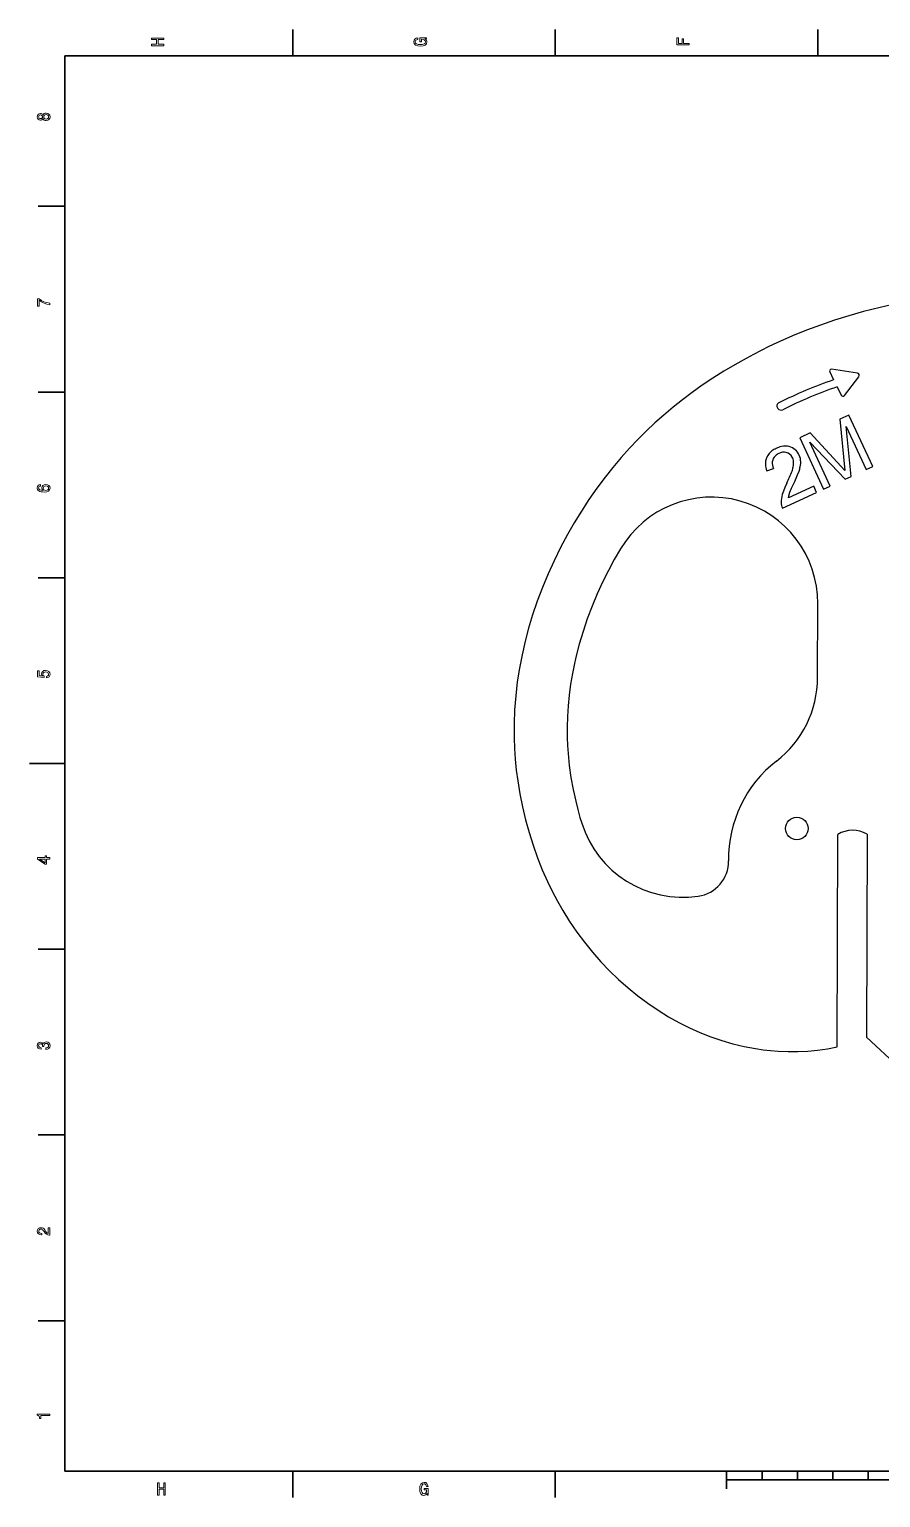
# Model space of a CAD drawing. Extents: x 0 to 594, y 0 to 420.
# Drawn here: x 0 to 240.5, y 2.5 to 417.5 of the extents above; entities that cross this region are included whole.
import ezdxf

# ---------------------------------------------------------------- set-up
doc = ezdxf.new("R2010")
doc.units = 0

msp = doc.modelspace()

# ---------------------------------------------------------------- linework, layer by layer
at = {"color": 7, "lineweight": 35, "ltscale": 0.1875}
for p, q in [((74.400002, 409.963135), (74.400002, 417.463135)), ((148.600006, 409.963135), (148.600006, 417.463135)), ((222.800003, 409.963135), (222.800003, 417.463135)), ((10, 367.463135), (2.5, 367.463135)), ((10, 314.963135), (2.5, 314.963135)), ((10, 262.463135), (2.5, 262.463135)), ((10, 157.46312), (2.5, 157.46312)), ((10, 104.96312), (2.5, 104.96312)), ((10, 52.46312), (2.5, 52.46312)), ((74.400002, 9.96312), (74.400002, 2.46312)), ((148.600006, 9.96312), (148.600006, 2.46312))]:
    msp.add_line(p, q, dxfattribs=at)
at = {"color": 7, "lineweight": 35}
for p, q in [((584, 409.963135), (10, 409.963135)), ((10, 409.963135), (10, 9.96312)), ((10, 9.96312), (584, 9.96312)), ((197, 7.46312), (397, 7.46312))]:
    msp.add_line(p, q, dxfattribs=at)
at = {"ltscale": 0.062285}
msp.add_line((226.114319, 320.645081), (227.220215, 318.412598), dxfattribs=at)
at = {"ltscale": 0.18389}
msp.add_line((233.930786, 320.321899), (226.652649, 321.386475), dxfattribs=at)
at = {"ltscale": 0.065825}
msp.add_line((228.217041, 316.40033), (229.385803, 314.040955), dxfattribs=at)
at = {"ltscale": 0.167703}
msp.add_line((230.28241, 313.954651), (234.352356, 319.287048), dxfattribs=at)
at = {"ltscale": 0.004442}
msp.add_line((211.363708, 310.477417), (211.464355, 310.330994), dxfattribs=at)
at = {"ltscale": 0.071214}
msp.add_line((231.555054, 308.456055), (228.969482, 307.260559), dxfattribs=at)
at = {"ltscale": 0.362605}
msp.add_line((228.969482, 307.260559), (230.354492, 292.822632), dxfattribs=at)
at = {"ltscale": 0.4}
msp.add_line((238.269897, 293.933289), (231.555054, 308.456055), dxfattribs=at)
at = {"ltscale": 0.079673}
msp.add_line((220.588684, 303.385559), (217.695984, 302.048096), dxfattribs=at)
at = {"ltscale": 0.359641}
msp.add_line((230.354492, 292.822632), (220.588684, 303.385559), dxfattribs=at)
at = {"ltscale": 0.334789}
msp.add_line((230.797241, 305.231934), (236.417419, 293.076782), dxfattribs=at)
at = {"ltscale": 0.354392}
msp.add_line((232.197266, 291.125549), (230.797241, 305.231934), dxfattribs=at)
at = {"ltscale": 0.400001}
msp.add_line((217.695984, 302.048096), (224.410889, 287.52533), dxfattribs=at)
at = {"ltscale": 0.359635}
msp.add_line((220.546997, 300.745056), (230.463684, 290.323975), dxfattribs=at)
at = {"ltscale": 0.34052}
msp.add_line((226.263367, 288.381836), (220.546997, 300.745056), dxfattribs=at)
at = {"ltscale": 0.050742}
msp.add_line((208.337158, 292.694702), (210.256836, 293.353882), dxfattribs=at)
at = {"ltscale": 0.051157}
msp.add_line((216.25708, 289.654114), (217.068359, 291.532715), dxfattribs=at)
at = {"ltscale": 0.029279}
msp.add_line((217.068359, 291.532715), (217.476074, 292.630615), dxfattribs=at)
at = {"ltscale": 0.047748}
msp.add_line((230.463684, 290.323975), (232.197266, 291.125549), dxfattribs=at)
at = {"ltscale": 0.051023}
for p, q in [((236.417419, 293.076782), (238.269897, 293.933289)), ((224.410889, 287.52533), (226.263367, 288.381836))]:
    msp.add_line(p, q, dxfattribs=at)
at = {"ltscale": 0.025045}
msp.add_line((213.026428, 286.918884), (212.716797, 285.966125), dxfattribs=at)
at = {"ltscale": 0.264393}
msp.add_line((212.800598, 282.157104), (222.399902, 286.59552), dxfattribs=at)
at = {"ltscale": 0.029436}
msp.add_line((213.465149, 288.011536), (213.026428, 286.918884), dxfattribs=at)
at = {"ltscale": 0.033924}
msp.add_line((214.032898, 289.244019), (213.465149, 288.011536), dxfattribs=at)
at = {"ltscale": 0.19618}
msp.add_line((221.607483, 288.309326), (214.484802, 285.015991), dxfattribs=at)
at = {"ltscale": 0.0259}
msp.add_line((214.548401, 285.65863), (214.84729, 286.650574), dxfattribs=at)
at = {"ltscale": 0.03034}
msp.add_line((214.84729, 286.650574), (215.330566, 287.763794), dxfattribs=at)
at = {"ltscale": 0.052629}
msp.add_line((215.330566, 287.763794), (216.25708, 289.654114), dxfattribs=at)
at = {"ltscale": 0.047203}
msp.add_line((222.399902, 286.59552), (221.607483, 288.309326), dxfattribs=at)
at = {"ltscale": 0.016144}
msp.add_line((214.484802, 285.015991), (214.548401, 285.65863), dxfattribs=at)
for p, q in [((222.698792, 234.259399), (222.766479, 255.149231)), ((228.210571, 129.856384), (228.40509, 189.905273)), ((236.705444, 190.000366), (236.519592, 132.62854))]:
    msp.add_line(p, q)
at = {"color": 7, "lineweight": 35, "ltscale": 0.25}
msp.add_line((10, 209.96312), (0, 209.96312), dxfattribs=at)
at = {"ltscale": 0.310746}
msp.add_line((236.519592, 132.62854), (245.615845, 124.157471), dxfattribs=at)
at = {"color": 7, "lineweight": 35, "ltscale": 0.125}
msp.add_line((197, 9.96312), (197, 4.96312), dxfattribs=at)
at = {"color": 7, "lineweight": 35, "ltscale": 0.0625}
for p, q in [((207, 9.96312), (207, 7.46312)), ((217, 9.96312), (217, 7.46312)), ((227, 9.96312), (227, 7.46312)), ((237, 9.96312), (237, 7.46312))]:
    msp.add_line(p, q, dxfattribs=at)
at = {"color": 7, "lineweight": 13}
for points in [[(38.033573, 412.837799), (38.033573, 413.275391), (36.389481, 413.275391), (36.389481, 414.583466), (38.033573, 414.583466), (38.033573, 415.016357), (34.533573, 415.016357), (34.533573, 414.583466), (35.960808, 414.583466), (35.960808, 413.275391), (34.533573, 413.275391), (34.533573, 412.837799)], [(111.764557, 414.790497), (112.233574, 414.870483), (112.233574, 415.105774), (110.342361, 415.105774), (110.342361, 413.915314), (110.771034, 413.915314), (110.771034, 414.649353), (110.8013, 414.649353), (111.265274, 414.592865), (111.608215, 414.442322), (111.825073, 414.211761), (111.895676, 413.924713), (111.804901, 413.604767), (111.532562, 413.355377), (111.083717, 413.195404), (110.468445, 413.138947), (109.858215, 413.190704), (109.409363, 413.350677), (109.137032, 413.604767), (109.041214, 413.948242), (109.091644, 414.183502), (109.232857, 414.376434), (109.469887, 414.517609), (109.787605, 414.597595), (109.787605, 415.063416), (109.303459, 414.941071), (108.940346, 414.71051), (108.718445, 414.385834), (108.637749, 413.976471), (108.763832, 413.440063), (109.131989, 413.0354), (109.71196, 412.776611), (110.483574, 412.687225), (111.260231, 412.776611), (111.840202, 413.0354), (112.208359, 413.416534), (112.329391, 413.896484), (112.289047, 414.164703), (112.188187, 414.404663), (112.011673, 414.611694)], [(186.433578, 413.107635), (186.433578, 413.512878), (184.824783, 413.512878), (184.824783, 414.785217), (184.406204, 414.785217), (184.406204, 413.512878), (183.357208, 413.512878), (183.357208, 415.077148), (182.933578, 415.077148), (182.933578, 413.107635)], [(3.847407, 392.210571), (3.988618, 391.988342), (4.185303, 391.835846), (4.432422, 391.73999), (4.729972, 391.709473), (5.178819, 391.779205), (5.526802, 391.979645), (5.748704, 392.306458), (5.834439, 392.750885), (5.748704, 393.190979), (5.526802, 393.517792), (5.178819, 393.718231), (4.729972, 393.792297), (4.432422, 393.757446), (4.185303, 393.665924), (3.988618, 393.509064), (3.847407, 393.291199), (3.72637, 393.465485), (3.559943, 393.587494), (3.358214, 393.661591), (3.111096, 393.687714), (2.753027, 393.618011), (2.465563, 393.434998), (2.278963, 393.138702), (2.208358, 392.750885), (2.278963, 392.358734), (2.465563, 392.062439), (2.753027, 391.875061), (3.111096, 391.809692), (3.358214, 391.831482), (3.559943, 391.905579)], [(3.151442, 392.223663), (2.92954, 392.258514), (2.75807, 392.363098), (2.652162, 392.528656), (2.611816, 392.750885), (2.652162, 392.96875), (2.75807, 393.134338), (2.92954, 393.238922), (3.151442, 393.278137), (3.378387, 393.238922), (3.5549, 393.134338), (3.670894, 392.96875), (3.706197, 392.750885), (3.665851, 392.528656), (3.5549, 392.363098), (3.378387, 392.258514)], [(4.719885, 392.127777), (4.452594, 392.167023), (4.250865, 392.293365), (4.119741, 392.489441), (4.074352, 392.750885), (4.119741, 393.007965), (4.250865, 393.204071), (4.452594, 393.330414), (4.719885, 393.373993), (5.007349, 393.330414), (5.224208, 393.204071), (5.365419, 393.007965), (5.410808, 392.750885), (5.365419, 392.489441), (5.224208, 392.293365), (5.007349, 392.167023)], [(5.733574, 339.645233), (5.733574, 340.085327), (4.901442, 340.229095), (4.124784, 340.481842), (3.403603, 340.839142), (2.727811, 341.305359), (2.309223, 341.305359), (2.309223, 339.231262), (2.768157, 339.231262), (2.768157, 340.887054), (3.448992, 340.407745), (4.160087, 340.046112), (4.916572, 339.793365)], [(3.176658, 288.796661), (2.768157, 288.713867), (2.465563, 288.522156), (2.27392, 288.22583), (2.208358, 287.842407), (2.243661, 287.585327), (2.339482, 287.363098), (2.495822, 287.167023), (2.717724, 287.001434), (2.995102, 286.870697), (3.332998, 286.774841), (3.731413, 286.713837), (4.18026, 286.696411), (4.896399, 286.766144), (5.415851, 286.979645), (5.728531, 287.323883), (5.834439, 287.794464), (5.743661, 288.217133), (5.506629, 288.539581), (5.13343, 288.748718), (4.659367, 288.822815), (4.18026, 288.748718), (3.812104, 288.548279), (3.580116, 288.238922), (3.499424, 287.855469), (3.600289, 287.441528), (3.887753, 287.132141), (3.332998, 287.19751), (2.934583, 287.336945), (2.697551, 287.550446), (2.61686, 287.846741), (2.657206, 288.064636), (2.763113, 288.230194), (2.939626, 288.339142), (3.176658, 288.395782)], [(4.66441, 288.400146), (4.982133, 288.352203), (5.224208, 288.230194), (5.385592, 288.034119), (5.436024, 287.7901), (5.385592, 287.53302), (5.229251, 287.336945), (4.987177, 287.210571), (4.669453, 287.171356), (4.356773, 287.214935), (4.119741, 287.336945), (3.968445, 287.537384), (3.912969, 287.807526), (3.968445, 288.042847), (4.114698, 288.230194), (4.35173, 288.352203)], [(4.82075, 234.170288), (5.234295, 234.266144), (5.557061, 234.47966), (5.75879, 234.793381), (5.834439, 235.19426), (5.743661, 235.634354), (5.496542, 235.978592), (5.103171, 236.196457), (4.598848, 236.279236), (4.129828, 236.20517), (3.761672, 235.996017), (3.524641, 235.66922), (3.438906, 235.246552), (3.499424, 234.919754), (3.665851, 234.667023), (2.722767, 234.789032), (2.722767, 236.113663), (2.309223, 236.113663), (2.309223, 234.497086), (4.165131, 234.257431), (4.165131, 234.606018), (3.928099, 234.858749), (3.842364, 235.181198), (3.89784, 235.460068), (4.059223, 235.673569), (4.306341, 235.808655), (4.624064, 235.856583), (4.941788, 235.808655), (5.188906, 235.66922), (5.345246, 235.455704), (5.400722, 235.181198), (5.365419, 234.950256), (5.249424, 234.771606), (5.067868, 234.640884), (4.82075, 234.575516)], [(5.733574, 182.938217), (5.733574, 183.361694), (4.866139, 183.361694), (4.866139, 183.82753), (4.462681, 183.82753), (4.462681, 183.361694), (2.309223, 183.361694), (2.309223, 182.933517), (4.422335, 181.503098), (4.866139, 181.503098), (4.866139, 182.938217)], [(4.462681, 181.898346), (2.894237, 182.938217), (4.462681, 182.938217)], [(4.634151, 129.152863), (4.669453, 129.152863), (5.153603, 129.22258), (5.516716, 129.427368), (5.748704, 129.749817), (5.834439, 130.176834), (5.748704, 130.630005), (5.526802, 130.969864), (5.173776, 131.187744), (4.719885, 131.266174), (4.422335, 131.231308), (4.18026, 131.135452), (3.993661, 130.978592), (3.857494, 130.76944), (3.585159, 131.052658), (3.151442, 131.152878), (2.75807, 131.087524), (2.46052, 130.900146), (2.27392, 130.595139), (2.208358, 130.176834), (2.28905, 129.784668), (2.510952, 129.484009), (2.863978, 129.287933), (3.332998, 129.22258), (3.368301, 129.22258), (3.368301, 129.610382), (3.045534, 129.645233), (2.813545, 129.75853), (2.672335, 129.941544), (2.621903, 130.198624), (2.662249, 130.425201), (2.768157, 130.590775), (2.939626, 130.690994), (3.171615, 130.730209), (3.418733, 130.690994), (3.585159, 130.586426), (3.686024, 130.403412), (3.716283, 130.155045), (3.71124, 129.985107), (4.109655, 129.985107), (4.099568, 130.198624), (4.144958, 130.473129), (4.265995, 130.677933), (4.462681, 130.799927), (4.719885, 130.843506), (5.012393, 130.795578), (5.229251, 130.66922), (5.365419, 130.468781), (5.410808, 130.202972), (5.360375, 129.928467), (5.209079, 129.728027), (4.967004, 129.601669), (4.634151, 129.553726)], [(5.733574, 76.687706), (5.733574, 78.766159), (5.299857, 78.766159), (5.299857, 77.123444), (5.062825, 77.214943), (4.866139, 77.371811), (4.50807, 77.855476), (4.356773, 78.112564), (4.139915, 78.400146), (3.887753, 78.604942), (3.590203, 78.722588), (3.252306, 78.766159), (2.828675, 78.692085), (2.495822, 78.487289), (2.284007, 78.173561), (2.208358, 77.768333), (2.294093, 77.350021), (2.531125, 77.031937), (2.909367, 76.827141), (3.408646, 76.757423), (3.479252, 76.757423), (3.479252, 77.153946), (3.438906, 77.153946), (3.095966, 77.193161), (2.843805, 77.310806), (2.682422, 77.498177), (2.626946, 77.746544), (2.677378, 77.999268), (2.803459, 78.186638), (3.000145, 78.30864), (3.247263, 78.352211), (3.479252, 78.321716), (3.675937, 78.238922), (3.847407, 78.099487), (3.998704, 77.907768), (4.160087, 77.650681), (4.472767, 77.223663), (4.805621, 76.923004), (5.209079, 76.744354), (5.718445, 76.687706)], [(5.733574, 25.649498), (5.733574, 26.086863), (2.208358, 26.086863), (2.208358, 25.76004), (2.515995, 25.673529), (2.722767, 25.500505), (2.843805, 25.236166), (2.884151, 24.870893), (3.24222, 24.870893), (3.24222, 25.649498)], [(36.224667, 3.179545), (36.662262, 3.179545), (36.662262, 4.823637), (37.970345, 4.823637), (37.970345, 3.179545), (38.403233, 3.179545), (38.403233, 6.679545), (37.970345, 6.679545), (37.970345, 5.252312), (36.662262, 5.252312), (36.662262, 6.679545), (36.224667, 6.679545)], [(112.37738, 3.648565), (112.457367, 3.179545), (112.692635, 3.179545), (112.692635, 5.070755), (111.50219, 5.070755), (111.50219, 4.642081), (112.236221, 4.642081), (112.236221, 4.611822), (112.179756, 4.147845), (112.029182, 3.804905), (111.798622, 3.588047), (111.511597, 3.517442), (111.191635, 3.60822), (110.942253, 3.880554), (110.782272, 4.329401), (110.725807, 4.944675), (110.777565, 5.554905), (110.937546, 6.003753), (111.191635, 6.276087), (111.535126, 6.371908), (111.770393, 6.321476), (111.96331, 6.180265), (112.104469, 5.943234), (112.184464, 5.625511), (112.650291, 5.625511), (112.527946, 6.10966), (112.297386, 6.472773), (111.972717, 6.694675), (111.563354, 6.775367), (111.026947, 6.649286), (110.622292, 6.28113), (110.363495, 5.701159), (110.274094, 4.929545), (110.363495, 4.152888), (110.622292, 3.572917), (111.003426, 3.204761), (111.483368, 3.083724), (111.751572, 3.12407), (111.991539, 3.224934), (112.198578, 3.401447)]]:
    msp.add_lwpolyline(points, close=True, dxfattribs=at)
for points in [[(243.543945, 339.566162), (240.366821, 338.862366), (237.994812, 338.289001), (235.632874, 337.677124), (231.555847, 336.524109), (227.515076, 335.258545), (223.514343, 333.882568), (219.557495, 332.398315), (215.648376, 330.807678), (211.178162, 328.830994), (208.964172, 327.786743), (206.770386, 326.707397), (204.611511, 325.600403), (202.474304, 324.458862), (199.300537, 322.675903), (196.180664, 320.814941), (193.117798, 318.876038), (190.115417, 316.859436), (187.309082, 314.862183), (184.562378, 312.793884), (181.878052, 310.655457), (179.258606, 308.448181), (176.743713, 306.207275), (174.293945, 303.899902), (171.910828, 301.526672), (169.595642, 299.088257), (167.200867, 296.414673), (164.885132, 293.668701), (162.651611, 290.856628), (160.330872, 287.747192), (158.106567, 284.567627), (155.979736, 281.322266), (153.951416, 278.015259), (152.022583, 274.650818), (150.073853, 270.998535), (148.24353, 267.290894), (146.535034, 263.532593), (144.952026, 259.727417), (143.498535, 255.879456), (142.178894, 251.993408), (141.050598, 248.259949), (140.052429, 244.500916), (139.187622, 240.720642), (138.458923, 236.923157), (137.85376, 233.000244), (137.397888, 229.064392), (137.094299, 225.121094), (136.945679, 221.177124), (136.953674, 217.238037), (137.067566, 214.192139), (137.275208, 211.151306), (137.576294, 208.118652), (137.969849, 205.097656), (138.581116, 201.38324), (139.326111, 197.69519), (140.200623, 194.039551), (141.201172, 190.423096), (142.328674, 186.844543), (143.579285, 183.321838), (144.918091, 179.944824), (146.37384, 176.635681), (147.726013, 173.836304), (149.167725, 171.093323), (150.698608, 168.410889), (152.619019, 165.32489), (154.657959, 162.330627), (156.811279, 159.432251), (159.074707, 156.634155), (161.443909, 153.940735), (163.914551, 151.356323), (166.482117, 148.885376), (169.142029, 146.532288), (171.889587, 144.301575), (174.720215, 142.197815), (177.62915, 140.225525), (180.61145, 138.389282), (183.508911, 136.774658), (186.463989, 135.291138), (189.472168, 133.94281), (192.528748, 132.733826), (195.628784, 131.668396), (198.76709, 130.750732), (201.938416, 129.984924), (203.53479, 129.660217), (205.137268, 129.375), (207.282349, 129.056946), (209.435425, 128.811035), (211.594666, 128.638306), (214.368958, 128.525574), (217.146606, 128.536865), (219.923767, 128.674072), (222.696228, 128.938782), (225.4599, 129.33252), (228.210571, 129.856384)], [(167.013, 270.633972), (165.260315, 267.597656), (163.601685, 264.511963), (162.039917, 261.38147), (160.450806, 257.921753), (158.983582, 254.417847), (157.64209, 250.874451), (156.43042, 247.29657), (155.352783, 243.68927), (154.413696, 240.0578), (153.888733, 237.729675), (153.423279, 235.394775), (152.910645, 232.360962), (152.50293, 229.320007), (152.203186, 226.276855), (152.014648, 223.274719), (151.932739, 220.272644), (151.957642, 217.273865), (152.046326, 215.024414), (152.194824, 212.778931), (152.531921, 209.390381), (153.003052, 206.014709), (153.610596, 202.637573), (154.351257, 199.282288), (154.932434, 196.999756), (155.56958, 194.735474), (156.06543, 193.104675)]]:
    msp.add_lwpolyline(points)
msp.add_circle((216.820251, 191.593628), 3.2)
for centre, radius, start, end in [((226.577759, 320.874695), 0.517218, 81.678578, 206.352559), ((233.836975, 319.68042), 0.648339, 322.647523, 81.678578), ((212.163574, 311.0271), 0.970524, 116.537617, 214.495565), ((229.860962, 314.276306), 0.530224, 206.352559, 322.647523), ((212.369202, 310.952759), 1.097885, 214.495018, 296.473039), ((213.589661, 293.308411), 6.268746, 117.790492, 130.306007), ((214.386414, 291.950806), 7.841574, 107.542189, 118.31572), ((213.561768, 294.648315), 5.021028, 83.170722, 107.847341), ((213.624268, 295.440002), 4.227631, 29.218518, 82.735605), ((212.46283, 294.74115), 4.513155, 167.46546, 183.099385), ((212.312927, 294.710815), 4.373901, 129.435664, 166.651944), ((212.816345, 294.814758), 2.947058, 133.681774, 209.716987), ((213.270508, 294.195007), 3.71032, 114.136368, 132.143725), ((213.115051, 295.117188), 2.814985, 30.738843, 118.929808), ((212.871887, 295.062256), 3.053077, 5.036012, 29.292496), ((210.640747, 294.9151), 5.288713, 347.821395, 4.502098), ((212.833679, 295.037659), 5.114117, 345.752755, 28.82919), ((214.29718, 294.895691), 6.353465, 183.596964, 200.268704), ((185.623474, 303.392029), 31.73737, 333.526525, 340.15543), ((205.954346, 295.950317), 10.0881, 340.712359, 347.689221), ((207.633484, 295.942505), 10.384874, 341.402713, 347.975634), ((192.766602, 255.246399), 30, 359.814369, 149.14203), ((219.850037, 283.890747), 7.428994, 163.77791, 181.090599), ((216.003296, 283.758911), 3.580908, 180.153101, 206.571753), ((192.698975, 234.356628), 30, 307.794241, 359.814369), ((232.532715, 182.992554), 35, 127.794246, 180.830806), ((184.674377, 202.134033), 30, 197.516466, 278.230492), ((232.634949, 182.997437), 8.1, 59.832307, 121.480092), ((187.537476, 182.340027), 10, 278.230492, 0.830799)]:
    msp.add_arc(centre, radius, start, end)
for centre, major_axis, ratio, start_param, end_param in [((232.923523, 213.866028), (-76.335815, -94.39856), 0.752332, 4.0177846458, 4.1677520363), ((234.630188, 202.283203), (-71.262817, -106.998962), 0.758962, 3.9212478955, 4.0647543289)]:
    msp.add_ellipse(centre, major_axis=major_axis, ratio=ratio, start_param=start_param, end_param=end_param)

doc.saveas('drawing.dxf')
